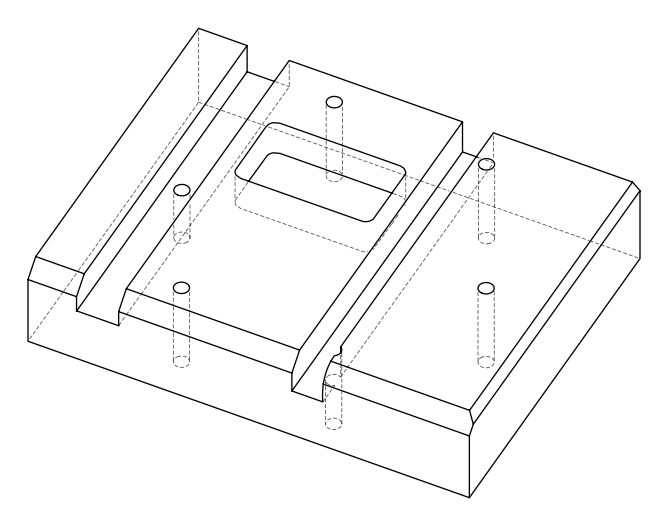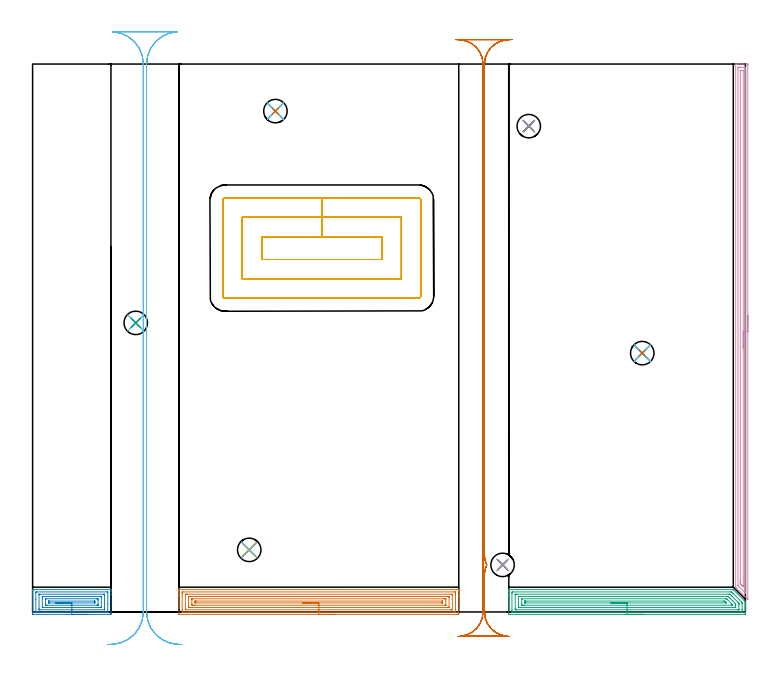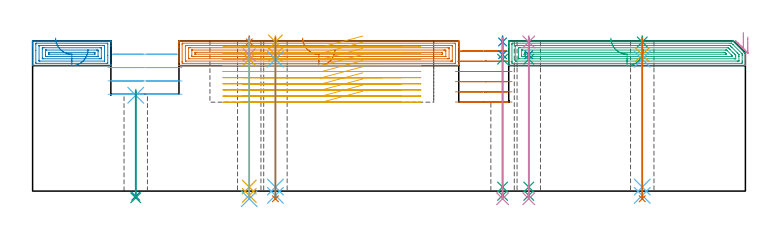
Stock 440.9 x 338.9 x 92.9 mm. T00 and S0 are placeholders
(PLAN: 30 operations, 21 tool changes, 66.1 min)
(1 AREA_MILL | FG_CHAMFER_SURFACE | UGT0205_001 | 8.55 min | 21961 mm3)
(2 AREA_MILL_1 | FG_CHAMFER_SURFACE_1 | UGT0205_001 | 2.57 min | 6525 mm3)
(3 AREA_MILL_2 | FG_CHAMFER_SURFACE_2 | UGT0205_001 | 7.18 min | 17988 mm3)
(4 AREA_MILL_3 | FG_CHAMFER_SURFACE_3 | UGT0205_001 | 8.07 min | 9168 mm3)
(5 MILL_RECTANGULAR_POCKET | POCKET_RECTANGULAR_STRAIGHT | NXT0201_012 | Follow Part, ap 4, ae 75% | 17.92 min | 406882 mm3)
(6 MILL_RECTANGULAR_SLOT | SLOT_RECTANGULAR | UGT0201_019 | Follow Part, ap 10, ae 75% | 6.81 min | 468140 mm3)
(7 MILL_RECTANGULAR_SLOT_1 | SLOT_RECTANGULAR_1 | UGT0201_018 | Follow Part, ap 7.5, ae 75% | 9.76 min | 394603 mm3)
(8 SPOT_DRILL | STEP1HOLE | NXT0321_9005460120000 | 0.03 min | 0 mm3)
(9 SPOT_DRILL_1 | STEP1HOLE_1 | NXT0321_9005460120000 | 0.03 min | 1 mm3)
(10 SPOT_DRILL_2 | STEP1HOLE_2 | NXT0321_9005460120000 | 0.03 min | 70 mm3)
(11 SPOT_DRILL_3 | STEP1HOLE_3 | NXT0321_9005460120000 | 0.03 min | 31 mm3)
(12 SPOT_DRILL_4 | STEP1HOLE_4 | NXT0321_9005460120000 | 0.04 min | 60 mm3)
(13 SPOT_DRILL_5 | STEP1HOLE_5 | NXT0321_9005460120000 | 0.03 min | 35 mm3)
(14 DRILL_BLIND_HOLE_INTO_CENTER | STEP1HOLE | NXT0301_028 | 0.04 min | 0 mm3)
(15 GUN_DRILL_THROUGH_HOLE | STEP1HOLE | UGT0307_001 | 0.45 min | 1082 mm3)
(16 SPADE_DRILL_TO_ENLARGE_THROUGH_HOLE | STEP1HOLE | UGT0306_005 | 0.4 min | 8651 mm3)
(17 DRILL_BLIND_HOLE_INTO_CENTER_1 | STEP1HOLE_1 | NXT0301_028 | 0.04 min | 308 mm3)
(18 GUN_DRILL_THROUGH_HOLE_1 | STEP1HOLE_1 | UGT0307_001 | 0.45 min | 1645 mm3)
(19 SPADE_DRILL_TO_ENLARGE_THROUGH_HOLE_1 | STEP1HOLE_1 | UGT0306_005 | 0.4 min | 13403 mm3)
(20 DRILL_BLIND_HOLE_INTO_CENTER_2 | STEP1HOLE_2 | NXT0301_028 | 0.04 min | 148 mm3)
(21 GUN_DRILL_THROUGH_HOLE_2 | STEP1HOLE_2 | UGT0307_001 | 0.45 min | 1673 mm3)
(22 SPADE_DRILL_TO_ENLARGE_THROUGH_HOLE_2 | STEP1HOLE_2 | UGT0306_005 | 0.4 min | 13491 mm3)
(23 DRILL_BLIND_HOLE_INTO_CENTER_3 | STEP1HOLE_3 | NXT0301_028 | 0.04 min | 145 mm3)
(24 GUN_DRILL_THROUGH_HOLE_3 | STEP1HOLE_3 | UGT0307_001 | 0.45 min | 1656 mm3)
(25 SPADE_DRILL_TO_ENLARGE_THROUGH_HOLE_3 | STEP1HOLE_3 | UGT0306_005 | 0.4 min | 13463 mm3)
(26 DRILL_THROUGH_HOLE_INTO_CENTER | STEP1HOLE_4 | NXT0301_065 | 0.27 min | 4056 mm3)
(27 DRILL_TO_ENLARGE_THROUGH_HOLE | STEP1HOLE_4 | NXT0301_106 | 0.27 min | 5788 mm3)
(28 DRILL_BLIND_HOLE_INTO_CENTER_4 | STEP1HOLE_5 | NXT0301_028 | 0.04 min | 252 mm3)
(29 GUN_DRILL_THROUGH_HOLE_4 | STEP1HOLE_5 | UGT0307_001 | 0.45 min | 1589 mm3)
(30 SPADE_DRILL_TO_ENLARGE_THROUGH_HOLE_4 | STEP1HOLE_5 | UGT0306_005 | 0.4 min | 13410 mm3)
(TOOL UGT0205_001 | Chamfer Mill 20 x 3 x 45 deg. | D20 FL50 Z2)
(TOOL NXT0201_012 | ENDMILL 16mm [2P460-1600-NA 1630] | D16 FL38 Z6)
(TOOL UGT0201_019 | End mill 40 mm | D40 FL63 Z6)
(TOOL UGT0201_018 | End mill 30 mm | D30 FL50 Z4)
(TOOL NXT0321_9005460120000 | NC Spot Drill, 142deg, 12mm, Carbide, Uncoated | D12 PA142 FL30 Z2)
(TOOL NXT0301_028 | Carbide Drill 5.7mm [860.1-0570-046A1-MM 2214] | D5.7 PA140 FL70 Z2)
(TOOL UGT0307_001 | Gun Drill 5 mm | D5 PA130 FL24 Z1)
(TOOL UGT0306_005 | Spade Drill 14.5mm | D14.5 PA132 FL10 Z2)
(TOOL NXT0301_065 | Carbide Drill 9.4mm [860.1-0940-075A1-MM 2214] | D9.4 PA140 FL98 Z2)
(TOOL NXT0301_106 | Carbide Drill 14.5mm [860.1-1450-073A1-MM 2214] | D14.5 PA140 FL83 Z2)
(OP 1 AREA_MILL)
G17 G21 G94 G90
T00 M6
G54
G17 G0 G90 X187.05 Y-1.5 S1061 M3
G43 Z102.9 H0
Z87.6
G94 G1 X187.012 Z86.728 F250.
X186.898 Z85.863
X186.709 Z85.012
X186.447 Z84.18
X186.113 Z83.374
X185.71 Z82.6
X185.242 Z81.864
X184.71 Z81.172
X184.121 Z80.529
X183.478 Z79.939
X182.786 Z79.408
X182.05 Z78.94
X181.276 Z78.537
X180.47 Z78.203
X179.638 Z77.941
X178.786 Z77.752
X177.922 Z77.638
X177.05 Z77.6
X91.083
X90.735 Y-1.496 Z77.602
X90.51 Y-1.491 Z77.605
X90.5 Y-1.262 Z77.835
Y9.703 Z88.797
Y10.316 Z89.414
Y10.591 Z89.688
Y12.367 Z91.462
Y12.916 Z92.015
Y13.255 Z92.354
Y13.464 Z92.563
X90.507 Y13.77 Z92.862
X90.51 Y13.797 Z92.888
X90.638 Y13.8 Z92.9
X263.462
X263.59 Y13.797 Z92.888
X263.593 Y13.77 Z92.862
X263.6 Y13.463 Z92.562
Y12.916 Z92.014
Y12.367 Z91.462
Y10.316 Z89.414
Y9.703 Z88.797
Y-0.648 Z78.449
X263.598 Y-0.955 Z78.142
X263.592 Y-1.491 Z77.605
X263.557 Y-1.494 Z77.603
X263.017 Y-1.5 Z77.6
X177.05
Y-0.086 Z79.014
X92.883 Y-0.085 Z79.015
X92.865
X92.51 Y-0.067 Z79.033
X92.502 Y0.295 Z79.395
X92.5 Y0.821 Z79.921
Y1.185 Z80.285
Y11.479 Z90.579
X92.502 Y11.841 Z90.941
X92.51 Y12.367 Z91.467
X92.847 Y12.385 Z91.485
X92.865
X261.217
X261.235
X261.59 Y12.367 Z91.467
X261.598 Y12.005 Z91.105
X261.6 Y11.479 Z90.579
Y11.115 Z90.215
Y0.821 Z79.921
X261.599 Y0.459 Z79.559
X261.59 Y-0.067 Z79.033
X261.253 Y-0.085 Z79.015
X261.235
X177.05 Y-0.086 Z79.014
Y1.328 Z80.428
X95.028 Y1.329 Z80.429
X94.646 Y1.332 Z80.432
X94.529 Y1.335 Z80.435
X94.51 Y1.564 Z80.664
X94.503 Y1.709 Z80.809
X94.5 Y1.855 Z80.955
X94.501 Y10.736 Z89.836
X94.507 Y10.882 Z89.982
X94.513 Y10.965 Z90.065
X94.552 Y10.968 Z90.068
X94.646 Y10.97 Z90.07
X95.155 Y10.971 Z90.071
X95.537 Y10.972 Z90.072
X259.072 Y10.971 Z90.071
X259.454 Y10.967 Z90.067
X259.571 Y10.965 Z90.065
X259.59 Y10.736 Z89.836
X259.597 Y10.591 Z89.691
X259.6 Y10.445 Z89.545
X259.599 Y1.564 Z80.664
X259.593 Y1.418 Z80.518
X259.587 Y1.335 Z80.435
X259.549 Y1.332 Z80.432
X259.454 Y1.33 Z80.43
X258.945 Y1.328 Z80.428
X258.563
X177.05
Y2.743 Z81.843
X97.173
X96.552 Y2.748 Z81.848
X96.522 Y2.749 Z81.849
X96.51 Y2.775 Z81.875
X96.506 Y2.865 Z81.965
X96.503 Y3.048 Z82.148
X96.5 Y3.414 Z82.514
X96.501 Y9.223 Z88.323
X96.503 Y9.427 Z88.527
X96.508 Y9.528 Z88.628
X96.51 Y9.548 Z88.648
X96.526 Y9.551 Z88.651
X96.577 Y9.554 Z88.654
X97.319 Y9.557 Z88.657
X97.465
X256.927
X257.548 Y9.552 Z88.652
X257.578 Y9.551 Z88.651
X257.59 Y9.525 Z88.625
X257.594 Y9.435 Z88.535
X257.597 Y9.252 Z88.352
X257.6 Y8.886 Z87.986
X257.599 Y3.077 Z82.177
X257.597 Y2.873 Z81.973
X257.592 Y2.772 Z81.872
X257.59 Y2.752 Z81.852
X257.574 Y2.749 Z81.849
X257.523 Y2.746 Z81.846
X256.781 Y2.743 Z81.843
X256.635
X177.05
Y4.157 Z83.257
X99.992
X99.317 Y4.158 Z83.258
X99.101 Y4.16 Z83.26
X98.884 Y4.164 Z83.264
X98.51 Y4.181 Z83.281
X98.507 Y4.374 Z83.474
X98.501 Y4.972 Z84.072
Y8.076 Z87.176
X98.502 Y8.113 Z87.213
X98.505 Y8.131 Z87.231
X98.508 Y8.135 Z87.235
X98.522 Y8.137 Z87.237
X98.666 Y8.141 Z87.241
X98.884 Y8.143 Z87.243
X99.101
X254.108
X254.783 Y8.142 Z87.242
X254.999 Y8.14 Z87.24
X255.216 Y8.136 Z87.236
X255.59 Y8.119 Z87.219
X255.593 Y7.926 Z87.026
X255.599 Y7.328 Z86.428
Y4.224 Z83.324
X255.598 Y4.187 Z83.287
X255.595 Y4.169 Z83.269
X255.592 Y4.165 Z83.265
X255.578 Y4.163 Z83.263
X255.434 Y4.159 Z83.259
X255.217 Y4.157 Z83.257
X254.999
X177.05
Y5.571 Z84.671
X100.882
X100.571 Y5.573 Z84.673
X100.527 Y5.576 Z84.676
X100.511 Y5.578 Z84.678
X100.509 Y5.585 Z84.685
X100.502 Y5.641 Z84.741
X100.5 Y6.15 Z85.25
Y6.531 Z85.631
X100.503 Y6.658 Z85.758
X100.507 Y6.704 Z85.804
X100.511 Y6.723 Z85.823
X100.521 Y6.724 Z85.824
X100.592 Y6.726 Z85.826
X100.882 Y6.728 Z85.828
X101.193 Y6.729 Z85.829
X253.218
X253.529 Y6.727 Z85.827
X253.573 Y6.724 Z85.824
X253.589 Y6.722 Z85.822
X253.591 Y6.714 Z85.814
X253.598 Y6.659 Z85.759
X253.6 Y6.15 Z85.25
Y5.769 Z84.869
X253.597 Y5.642 Z84.742
X253.593 Y5.596 Z84.696
X253.589 Y5.577 Z84.677
X253.579 Y5.576 Z84.676
X253.508 Y5.574 Z84.674
X253.218 Y5.572 Z84.672
X252.907 Y5.571 Z84.671
X177.05
X176.178 Z84.709
X175.314 Z84.823
X174.462 Z85.012
X173.63 Z85.274
X172.824 Z85.608
X172.05 Z86.011
X171.314 Z86.48
X170.622 Z87.011
X169.979 Z87.6
X169.39 Z88.243
X168.858 Z88.935
X168.39 Z89.671
X167.987 Z90.445
X167.653 Z91.251
X167.391 Z92.083
X167.202 Z92.935
X167.088 Z93.799
X167.05 Z94.671
G0 Z102.9
M5
M2
(OP 2 AREA_MILL_1)
G17 G21 G94 G90
T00 M6
G54
G17 G0 G90 X34.25 Y-1.5 S1061 M3
G43 Z102.9 H0
Z87.6
G94 G1 X34.212 Z86.728 F250.
X34.098 Z85.863
X33.909 Z85.012
X33.647 Z84.18
X33.313 Z83.374
X32.91 Z82.6
X32.442 Z81.864
X31.91 Z81.172
X31.321 Z80.529
X30.678 Z79.94
X29.986 Z79.408
X29.25 Z78.94
X28.476 Z78.537
X27.67 Z78.203
X26.838 Z77.941
X25.986 Z77.752
X25.122 Z77.638
X24.25 Z77.6
X0.604
X0.255 Y-1.496 Z77.602
X0.01 Y-1.492 Z77.606
X0. Y-1.242 Z77.855
Y10.591 Z89.685
Y11.165 Z90.262
Y11.479 Z90.575
Y12.054 Z91.15
Y12.367 Z91.462
Y12.994 Z92.093
Y13.416 Z92.515
X0.007 Y13.766 Z92.857
X0.01 Y13.797 Z92.888
X0.157 Y13.8 Z92.9
X48.343
X48.49 Y13.797 Z92.888
X48.493 Y13.766 Z92.857
X48.5 Y13.415 Z92.515
Y12.994 Z92.093
Y12.367 Z91.462
Y11.165 Z90.262
Y10.591 Z89.685
Y-0.668 Z78.429
X48.498 Y-0.955 Z78.142
X48.492 Y-1.492 Z77.606
X48.438 Y-1.494 Z77.603
X47.896 Y-1.5 Z77.6
X24.25
Y-0.086 Z79.014
X2.388 Y-0.085 Z79.015
X2.01 Y-0.067 Z79.033
X2.001 Y0.318 Z79.418
X2. Y7.869 Z86.969
X2.001 Y11.864 Z90.964
X2.01 Y12.367 Z91.467
X2.37 Y12.385 Z91.485
X2.388 Y12.386 Z91.486
X46.112 Y12.385 Z91.485
X46.49 Y12.367 Z91.467
X46.499 Y11.982 Z91.082
X46.5 Y4.721 Z83.821
X46.499 Y0.436 Z79.536
X46.49 Y-0.067 Z79.033
X46.13 Y-0.085 Z79.015
X46.112 Y-0.086 Z79.014
X24.25
Y1.328 Z80.428
X4.555 Y1.329 Z80.429
X4.173 Y1.332 Z80.432
X4.046 Y1.335 Z80.435
X4.01 Y1.337 Z80.437
X4.006 Y1.423 Z80.523
X4.002 Y1.537 Z80.637
X4.001 Y1.709 Z80.809
X4. Y1.881 Z80.981
X4.001 Y10.591 Z89.691
X4.002 Y10.761 Z89.861
X4.01 Y10.934 Z90.034
X4.015 Y10.966 Z90.066
X4.031 Y10.967 Z90.067
X4.077 Y10.97 Z90.07
X4.173 Y10.971 Z90.071
X43.945
X44.327 Y10.968 Z90.068
X44.454 Y10.965 Z90.065
X44.49 Y10.962 Z90.062
X44.494 Y10.877 Z89.977
X44.498 Y10.763 Z89.863
X44.499 Y10.591 Z89.691
X44.5 Y10.419 Z89.519
X44.499 Y1.709 Z80.809
X44.498 Y1.539 Z80.639
X44.49 Y1.366 Z80.466
X44.485 Y1.334 Z80.434
X44.47 Y1.333 Z80.433
X44.423 Y1.33 Z80.43
X44.327 Y1.329 Z80.429
X24.25 Y1.328 Z80.428
Y2.743 Z81.843
X6.703
X6.074 Y2.75 Z81.85
X6.01 Y2.756 Z81.856
X6.006 Y2.849 Z81.949
X6.002 Y3.047 Z82.147
X6. Y3.443 Z82.543
Y8.814 Z87.914
X6.002 Y9.237 Z88.337
X6.006 Y9.449 Z88.549
X6.01 Y9.548 Z88.648
X6.11 Y9.551 Z88.651
X6.85 Y9.557 Z88.657
X6.996
X41.797 Y9.556 Z88.656
X42.426 Y9.55 Z88.65
X42.49 Y9.544 Z88.644
X42.494 Y9.451 Z88.551
X42.498 Y9.253 Z88.353
X42.5 Y8.857 Z87.957
Y3.486 Z82.586
X42.498 Y3.063 Z82.163
X42.494 Y2.851 Z81.951
X42.49 Y2.752 Z81.852
X42.39 Y2.749 Z81.849
X41.65 Y2.743 Z81.843
X41.504
X24.25
Y4.157 Z83.257
X8.852
X8.634 Y4.158 Z83.258
X8.417 Y4.161 Z83.261
X8.01 Y4.17 Z83.27
X8.007 Y4.374 Z83.474
X8.001 Y5.005 Z84.105
Y7.926 Z87.026
X8.003 Y8.084 Z87.184
X8.006 Y8.123 Z87.223
X8.009 Y8.136 Z87.236
X8.054 Y8.138 Z87.238
X8.199 Y8.142 Z87.242
X8.417 Y8.143 Z87.243
X8.634
X39.648
X39.866 Y8.142 Z87.242
X40.083 Y8.139 Z87.239
X40.49 Y8.13 Z87.23
X40.493 Y7.926 Z87.026
X40.499 Y7.295 Z86.395
Y4.374 Z83.474
X40.497 Y4.216 Z83.316
X40.494 Y4.177 Z83.277
X40.491 Y4.164 Z83.264
X40.446 Y4.161 Z83.261
X40.301 Y4.158 Z83.258
X40.083 Y4.157 Z83.257
X39.866
X24.25
Y5.571 Z84.671
X10.419
X10.107 Y5.573 Z84.673
X10.043 Y5.575 Z84.675
X10.016 Y5.578 Z84.678
X10.01 Y5.589 Z84.689
X10.003 Y5.676 Z84.776
X10.001 Y6.15 Z85.25
X10.002 Y6.565 Z85.665
X10.008 Y6.705 Z85.805
X10.011 Y6.723 Z85.823
X10.021 Y6.725 Z85.825
X10.056 Y6.727 Z85.827
X10.128 Y6.728 Z85.828
X38.081
X38.393 Y6.727 Z85.827
X38.457 Y6.725 Z85.825
X38.484 Y6.722 Z85.822
X38.49 Y6.711 Z85.811
X38.497 Y6.624 Z85.724
X38.499 Y6.15 Z85.25
X38.498 Y5.735 Z84.835
X38.492 Y5.595 Z84.695
X38.489 Y5.577 Z84.677
X38.479 Y5.575 Z84.675
X38.444 Y5.573 Z84.673
X38.372 Y5.572 Z84.672
X24.25 Y5.571 Z84.671
X23.378 Z84.709
X22.514 Z84.823
X21.662 Z85.012
X20.83 Z85.274
X20.024 Z85.608
X19.25 Z86.011
X18.514 Z86.48
X17.822 Z87.011
X17.179 Z87.6
X16.59 Z88.243
X16.058 Z88.935
X15.59 Z89.671
X15.187 Z90.445
X14.853 Z91.251
X14.591 Z92.083
X14.402 Z92.935
X14.288 Z93.799
X14.25 Z94.671
G0 Z102.9
M5
M2
(OP 3 AREA_MILL_2)
G17 G21 G94 G90
T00 M6
G54
G17 G0 G90 X377.7 Y-1.5 S1061 M3
G43 Z102.9 H0
Z87.6
G94 G1 X377.662 Z86.728 F250.
X377.548 Z85.863
X377.359 Z85.012
X377.097 Z84.18
X376.763 Z83.374
X376.36 Z82.6
X375.892 Z81.864
X375.36 Z81.172
X374.771 Z80.529
X374.128 Z79.939
X373.436 Z79.408
X372.7 Z78.94
X371.926 Z78.537
X371.12 Z78.203
X370.288 Z77.941
X369.436 Z77.752
X368.572 Z77.638
X367.7 Z77.6
X295.085
X294.737 Y-1.496 Z77.602
X294.51 Y-1.491 Z77.606
X294.5 Y-1.26 Z77.837
Y9.703 Z88.797
Y10.313 Z89.41
Y10.591 Z89.688
Y12.367 Z91.462
Y12.923 Z92.022
Y13.255 Z92.354
Y13.459 Z92.558
X294.507 Y13.77 Z92.861
X294.51 Y13.797 Z92.888
X294.639 Y13.8 Z92.9
X433.187
X433.394 Y13.799 Z92.884
X433.464 Y13.737 Z92.834
X440.612 Y6.589 Z85.686
X440.754 Y6.446 Z85.543
X440.89 Y6.307 Z85.403
X440.9 Y6.159 Z85.259
Y5.262 Z84.361
Y4.93 Z84.029
Y4.374 Z83.469
Y4.096 Z83.193
Y3.486 Z82.582
Y3.208 Z82.305
Y2.597 Z81.692
Y-0.65 Z78.447
X440.898 Y-0.955 Z78.141
X440.892 Y-1.491 Z77.605
X440.855 Y-1.494 Z77.603
X440.315 Y-1.5 Z77.6
X367.7
Y-0.086 Z79.014
X296.885 Y-0.085 Z79.015
X296.867
X296.51 Y-0.067 Z79.033
X296.503 Y0.296 Z79.396
X296.501 Y0.821 Z79.921
X296.5 Y1.187 Z80.287
X296.501 Y11.479 Z90.579
X296.502 Y11.842 Z90.942
X296.51 Y12.367 Z91.467
X296.849 Y12.385 Z91.485
X296.867
X431.386 Y12.386 Z91.486
X432.28 Y12.383 Z91.483
X432.296 Y12.381 Z91.481
X432.371 Y12.367 Z91.467
X433.187 Y11.563 Z90.663
X433.271 Y11.479 Z90.579
X438.666 Y6.083 Z85.183
X438.795 Y5.948 Z85.048
X438.878 Y5.86 Z84.96
X438.89 Y5.829 Z84.929
X438.897 Y5.788 Z84.888
X438.899 Y5.262 Z84.362
X438.9 Y4.896 Z83.996
Y1.344 Z80.444
X438.899 Y0.821 Z79.921
X438.898 Y0.458 Z79.558
X438.89 Y-0.067 Z79.033
X438.551 Y-0.085 Z79.015
X438.533
X367.7 Y-0.086 Z79.014
Y1.328 Z80.428
X299.54 Y1.329 Z80.429
X299.029 Y1.33 Z80.43
X298.649 Y1.333 Z80.433
X298.531 Y1.335 Z80.435
X298.51 Y1.561 Z80.661
X298.504 Y1.709 Z80.809
X298.501 Y1.857 Z80.957
Y10.591 Z89.691
X298.502 Y10.737 Z89.837
X298.51 Y10.887 Z89.987
X298.515 Y10.965 Z90.065
X298.554 Y10.967 Z90.067
X298.649 Y10.969 Z90.069
X299.158 Y10.971 Z90.071
X299.54
X430.514
X431.025 Y10.97 Z90.07
X431.214 Y10.967 Z90.067
X431.305 Y10.965 Z90.065
X431.405 Y10.885 Z89.985
X431.706 Y10.591 Z89.691
X432.296 Y10.004 Z89.104
X432.598 Y9.703 Z88.803
X435.86 Y6.441 Z85.541
X436.15 Y6.15 Z85.25
X436.751 Y5.545 Z84.645
X436.885 Y5.403 Z84.503
X436.893 Y5.262 Z84.362
X436.898 Y5.116 Z84.216
X436.9 Y4.374 Z83.474
Y4.225 Z83.325
X436.898 Y1.563 Z80.663
X436.891 Y1.413 Z80.513
X436.885 Y1.335 Z80.435
X436.846 Y1.333 Z80.433
X436.751 Y1.331 Z80.431
X436.242 Y1.329 Z80.429
X435.86 Y1.328 Z80.428
X367.7
Y2.743 Z81.843
X301.176
X300.554 Y2.747 Z81.847
X300.52 Y2.749 Z81.849
X300.51 Y2.753 Z81.853
X300.507 Y2.772 Z81.872
X300.503 Y2.864 Z81.964
X300.501 Y3.048 Z82.148
X300.5 Y3.417 Z82.517
X300.501 Y9.224 Z88.324
X300.504 Y9.429 Z88.529
X300.508 Y9.53 Z88.63
X300.51 Y9.55 Z88.65
X300.528 Y9.552 Z88.652
X300.579 Y9.555 Z88.655
X301.322 Y9.557 Z88.657
X301.467
X429.769
X430.142 Y9.555 Z88.655
X430.234 Y9.553 Z88.653
X430.277 Y9.551 Z88.651
X430.332 Y9.508 Z88.608
X430.514 Y9.333 Z88.433
X431.036 Y8.814 Z87.914
X431.405 Y8.446 Z87.546
X433.187 Y6.664 Z85.764
X434.078 Y5.773 Z84.873
X434.587 Y5.262 Z84.362
X434.755 Y5.09 Z84.19
X434.885 Y4.954 Z84.054
X434.89 Y4.852 Z83.952
X434.899 Y4.443 Z83.543
X434.9 Y4.374 Z83.474
X434.899 Y3.048 Z82.148
X434.897 Y2.864 Z81.964
X434.893 Y2.772 Z81.872
X434.89 Y2.753 Z81.853
X434.88 Y2.749 Z81.849
X434.846 Y2.747 Z81.847
X434.224 Y2.743 Z81.843
X434.078
X367.7
Y4.157 Z83.257
X303.995
X303.32 Y4.158 Z83.258
X303.104 Y4.16 Z83.26
X302.887 Y4.164 Z83.264
X302.51 Y4.18 Z83.28
X302.507 Y4.374 Z83.474
X302.501 Y4.975 Z84.075
Y8.077 Z87.177
X302.502 Y8.114 Z87.214
X302.505 Y8.132 Z87.232
X302.508 Y8.136 Z87.236
X302.525 Y8.138 Z87.238
X302.669 Y8.141 Z87.241
X302.886 Y8.143 Z87.243
X303.104
X428.732
X428.95 Y8.142 Z87.242
X429.095 Y8.14 Z87.24
X429.21 Y8.136 Z87.236
X429.262 Y8.128 Z87.228
X429.284 Y8.108 Z87.208
X429.473 Y7.926 Z87.026
X429.623 Y7.778 Z86.878
X432.296 Y5.106 Z84.206
X432.66 Y4.738 Z83.838
X432.839 Y4.553 Z83.653
X432.882 Y4.508 Z83.608
X432.89 Y4.459 Z83.559
X432.895 Y4.374 Z83.474
X432.899 Y4.223 Z83.323
X432.898 Y4.186 Z83.286
X432.895 Y4.168 Z83.268
X432.892 Y4.164 Z83.264
X432.876 Y4.162 Z83.262
X432.732 Y4.159 Z83.259
X432.514 Y4.157 Z83.257
X432.296
X367.7
Y5.571 Z84.671
X304.886
X304.574 Y5.573 Z84.673
X304.528 Y5.576 Z84.676
X304.512 Y5.578 Z84.678
X304.509 Y5.586 Z84.686
X304.502 Y5.644 Z84.744
X304.501 Y6.15 Z85.25
Y6.534 Z85.634
X304.505 Y6.662 Z85.762
X304.509 Y6.708 Z85.808
X304.513 Y6.723 Z85.823
X304.524 Y6.724 Z85.824
X304.595 Y6.726 Z85.826
X304.886 Y6.728 Z85.828
X305.196 Y6.729 Z85.829
X427.261 Y6.728 Z85.828
X427.841 Y6.725 Z85.825
X428.159 Y6.722 Z85.822
X428.732 Y6.213 Z85.313
X428.793 Y6.15 Z85.25
X429.306 Y5.578 Z84.678
X428.732 Y5.574 Z84.674
X428.421 Y5.572 Z84.672
X367.7 Y5.571 Z84.671
X366.828 Z84.709
X365.964 Z84.823
X365.112 Z85.012
X364.28 Z85.274
X363.474 Z85.608
X362.7 Z86.011
X361.964 Z86.48
X361.272 Z87.011
X360.629 Z87.6
X360.04 Z88.243
X359.508 Z88.935
X359.04 Z89.671
X358.637 Z90.445
X358.303 Z91.251
X358.041 Z92.083
X357.852 Z92.935
X357.738 Z93.799
X357.7 Z94.671
G0 Z102.9
M5
M2
(OP 4 AREA_MILL_3)
G17 G21 G94 G90
T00 M6
G54
G17 G0 G90 X442.4 Y183.35 S1061 M3
G43 Z102.9 H0
Z95.4
G94 G1 Y183.312 Z94.528 F250.
Y183.198 Z93.664
Y183.009 Z92.812
Y182.747 Z91.98
Y182.413 Z91.174
Y182.01 Z90.4
Y181.542 Z89.664
Y181.01 Z88.972
Y180.421 Z88.329
Y179.778 Z87.74
Y179.086 Z87.208
Y178.35 Z86.74
Y177.576 Z86.337
Y176.77 Z86.003
Y175.938 Z85.741
Y175.086 Z85.552
Y174.222 Z85.438
Y173.35 Z85.4
Y7.894
X442.395 Y7.83 Z85.404
X442.392 Y7.819 Z85.405
X442.369 Y7.83 Z85.429
X441.789 Y8.411 Z86.011
X435.319 Y14.88 Z92.48
X435.038 Y15.162 Z92.759
X434.905 Y15.297 Z92.891
X434.9 Y15.577 Z92.9
Y338.721
X434.903 Y338.89 Z92.888
X434.97 Y338.9 Z92.821
X435.398 Z92.402
X435.701 Z92.099
X436.416 Z91.379
X437.667 Z90.13
X439.097 Z88.699
X441.778 Y338.899 Z86.019
X442.394 Y338.895 Z85.403
X442.396 Y338.892 Z85.402
X442.399 Y338.274 Z85.401
X442.4 Y173.35 Z85.4
X440.986 Z86.814
Y11.9
X440.984 Y11.798 Z86.816
X440.982 Y11.731 Z86.818
X440.979 Y11.689 Z86.821
X440.966 Y11.696 Z86.834
X440.884 Y11.772 Z86.916
X440.649 Y12.001 Z87.151
X436.416 Y16.235 Z91.384
X436.358 Y16.296 Z91.442
X436.331 Y16.329 Z91.469
X436.321 Y16.344 Z91.479
X436.319 Y16.37 Z91.481
X436.316 Y16.471 Z91.484
X436.315 Y16.572 Z91.485
Y336.587
X436.317 Y336.69 Z91.483
X436.321 Y336.884 Z91.479
X436.416 Y336.89 Z91.384
X436.898 Y336.898 Z90.902
X437.31 Y336.899 Z90.49
X437.79 Y336.9 Z90.01
X439.99 Z87.81
X440.471 Z87.329
X440.884 Y336.896 Z86.916
X440.943 Y336.894 Z86.857
X440.973 Y336.891 Z86.827
X440.979 Y336.791 Z86.821
X440.984 Y336.588 Z86.816
X440.985 Y336.486 Z86.815
X440.986 Y173.35 Z86.814
X439.572 Z88.228
X439.571 Y16.471 Z88.229
X439.57 Y15.998 Z88.23
X439.565 Y15.577 Z88.235
X439.564 Y15.547 Z88.236
X439.527 Y15.577 Z88.273
X439.097 Y16.003 Z88.703
X438.629 Y16.471 Z89.171
X438.203 Y16.899 Z89.597
X437.741 Y17.365 Z90.059
X437.734 Y17.834 Z90.066
X437.73 Y18.259 Z90.07
X437.729 Y18.733 Z90.071
X437.728 Y19.153 Z90.072
X437.729 Y334.279 Z90.071
X437.731 Y334.699 Z90.069
X437.733 Y334.817 Z90.067
X437.735 Y334.873 Z90.065
X437.747 Y334.89 Z90.053
X437.801 Y334.893 Z89.999
X438.003 Y334.899 Z89.797
X439.298 Z88.502
X439.432 Y334.897 Z88.368
X439.539 Y334.892 Z88.261
X439.566 Y334.889 Z88.234
X439.568 Y334.883 Z88.232
X439.569 Y334.857 Z88.231
X439.571 Y334.699 Z88.229
X439.572 Y173.35 Z88.228
Y172.478 Z88.267
Y171.614 Z88.38
Y170.762 Z88.569
Y169.93 Z88.832
Y169.124 Z89.165
Y168.35 Z89.568
Y167.614 Z90.037
Y166.922 Z90.568
Y166.279 Z91.157
Y165.69 Z91.801
Y165.158 Z92.493
Y164.69 Z93.228
Y164.287 Z94.002
Y163.953 Z94.808
Y163.691 Z95.64
Y163.502 Z96.492
Y163.388 Z97.357
Y163.35 Z98.228
G0 Z102.9
M5
M2
(OP 5 MILL_RECTANGULAR_POCKET)
G17 G21 G94 G90
T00 M6
G54
G17 G0 G90 X204.241 Y232.1 S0 M3
G43 Z102.9 H1
Z95.9
G94 G1 X178.9 Z89.11 F250.
X141.7 F500.
Y218.
X216.1
Y232.1
X178.9
Y244.1
X129.7
Y206.
X228.1
Y244.1
X178.9
Y256.1
X119.1
G3 X117.7 Y254.7 R1.4
G1 Y195.4
G3 X119.1 Y194. R1.4
G1 X238.7
G3 X240.1 Y195.4 R1.4
G1 Y254.7
G3 X238.7 Y256.1 R1.4
G1 X178.9
X177.9
G0 X204.241 Y232.1 Z92.11
G1 X178.9 Z85.32 F250.
X141.7 F500.
Y218.
X216.1
Y232.1
X178.9
Y244.1
X129.7
Y206.
X228.1
Y244.1
X178.9
Y256.1
X119.1
G3 X117.7 Y254.7 R1.4
G1 Y195.4
G3 X119.1 Y194. R1.4
G1 X238.7
G3 X240.1 Y195.4 R1.4
G1 Y254.7
G3 X238.7 Y256.1 R1.4
G1 X178.9
X177.9
G0 X204.241 Y232.1 Z88.32
G1 X178.9 Z81.53 F250.
X141.7 F500.
Y218.
X216.1
Y232.1
X178.9
Y244.1
X129.7
Y206.
X228.1
Y244.1
X178.9
Y256.1
X119.1
G3 X117.7 Y254.7 R1.4
G1 Y195.4
G3 X119.1 Y194. R1.4
G1 X238.7
G3 X240.1 Y195.4 R1.4
G1 Y254.7
G3 X238.7 Y256.1 R1.4
G1 X178.9
X177.9
G0 X204.241 Y232.1 Z84.53
G1 X178.9 Z77.74 F250.
X141.7 F500.
Y218.
X216.1
Y232.1
X178.9
Y244.1
X129.7
Y206.
X228.1
Y244.1
X178.9
Y256.1
X119.1
G3 X117.7 Y254.7 R1.4
G1 Y195.4
G3 X119.1 Y194. R1.4
G1 X238.7
G3 X240.1 Y195.4 R1.4
G1 Y254.7
G3 X238.7 Y256.1 R1.4
G1 X178.9
X177.9
G0 X204.241 Y232.1 Z80.74
G1 X178.9 Z73.95 F250.
X141.7 F500.
Y218.
X216.1
Y232.1
X178.9
Y244.1
X129.7
Y206.
X228.1
Y244.1
X178.9
Y256.1
X119.1
G3 X117.7 Y254.7 R1.4
G1 Y195.4
G3 X119.1 Y194. R1.4
G1 X238.7
G3 X240.1 Y195.4 R1.4
G1 Y254.7
G3 X238.7 Y256.1 R1.4
G1 X178.9
X177.9
G0 X204.241 Y232.1 Z76.95
G1 X178.9 Z70.16 F250.
X141.7 F500.
Y218.
X216.1
Y232.1
X178.9
Y244.1
X129.7
Y206.
X228.1
Y244.1
X178.9
Y256.1
X119.1
G3 X117.7 Y254.7 R1.4
G1 Y195.4
G3 X119.1 Y194. R1.4
G1 X238.7
G3 X240.1 Y195.4 R1.4
G1 Y254.7
G3 X238.7 Y256.1 R1.4
G1 X178.9
X177.9
G0 X204.241 Y232.1 Z73.16
G1 X178.9 Z66.37 F250.
X141.7 F500.
Y218.
X216.1
Y232.1
X178.9
Y244.1
X129.7
Y206.
X228.1
Y244.1
X178.9
Y256.1
X119.1
G3 X117.7 Y254.7 R1.4
G1 Y195.4
G3 X119.1 Y194. R1.4
G1 X238.7
G3 X240.1 Y195.4 R1.4
G1 Y254.7
G3 X238.7 Y256.1 R1.4
G1 X178.9
X177.9
G0 X204.241 Y232.1 Z69.37
G1 X178.9 Z62.58 F250.
X141.7 F500.
Y218.
X216.1
Y232.1
X178.9
Y244.1
X129.7
Y206.
X228.1
Y244.1
X178.9
Y256.1
X119.1
G3 X117.7 Y254.7 R1.4
G1 Y195.4
G3 X119.1 Y194. R1.4
G1 X238.7
G3 X240.1 Y195.4 R1.4
G1 Y254.7
G3 X238.7 Y256.1 R1.4
G1 X178.9
X177.9
G0 X204.241 Y232.1 Z65.58
G1 X178.9 Z58.79 F250.
X141.7 F500.
Y218.
X216.1
Y232.1
X178.9
Y244.1
X129.7
Y206.
X228.1
Y244.1
X178.9
Y256.1
X119.1
G3 X117.7 Y254.7 R1.4
G1 Y195.4
G3 X119.1 Y194. R1.4
G1 X238.7
G3 X240.1 Y195.4 R1.4
G1 Y254.7
G3 X238.7 Y256.1 R1.4
G1 X178.9
X177.9
G0 X204.241 Y232.1 Z61.79
G1 X178.9 Z55. F250.
X141.7 F500.
Y218.
X216.1
Y232.1
X178.9
Y244.1
X129.7
Y206.
X228.1
Y244.1
X178.9
Y256.1
X119.1
G3 X117.7 Y254.7 R1.4
G1 Y195.4
G3 X119.1 Y194. R1.4
G1 X238.7
G3 X240.1 Y195.4 R1.4
G1 Y254.7
G3 X238.7 Y256.1 R1.4
G1 X178.9
X177.9
G0 Z102.9
M5
M2
(OP 6 MILL_RECTANGULAR_SLOT)
G17 G21 G94 G90
T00 M6
G54
G17 G0 G90 X89.141 Y-20.178 S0 M3
G43 Z102.9 H0
Z84.65
G94 G1 X86.211 Y-19.535 F250.
G2 X70.5 Y0. R20. F500.
G1 Y338.9
G2 X89.405 Y358.87 R20.
G1 Y358.9
X49.595
Y358.87
G2 X68.5 Y338.9 R20.
G1 Y0.
G2 X52.778 Y-19.537 R20.
G1 X49.847 Y-20.179 F250.
G0 X92.4 Y-20.134 Z76.4
G1 X89.405 Y-19.97
G2 X70.5 Y0. R20. F500.
G1 Y338.9
G2 X89.405 Y358.87 R20.
G1 Y358.9
X49.595
Y358.87
G2 X68.5 Y338.9 R20.
G1 Y0.
G2 X49.595 Y-19.97 R20.
G1 X46.6 Y-20.134 F250.
G0 X92.4 Z68.15
G1 X89.405 Y-19.97
G2 X70.5 Y0. R20. F500.
G1 Y338.9
G2 X89.405 Y358.87 R20.
G1 Y358.9
X49.595
Y358.87
G2 X68.5 Y338.9 R20.
G1 Y0.
G2 X49.595 Y-19.97 R20.
G1 X46.6 Y-20.134 F250.
G0 X92.4 Z59.9
G1 X89.405 Y-19.97
G2 X70.5 Y0. R20. F500.
G1 Y338.9
G2 X89.405 Y358.87 R20.
G1 Y358.9
X49.595
Y358.87
G2 X68.5 Y338.9 R20.
G1 Y0.
G2 X49.595 Y-19.97 R20.
G1 X46.6 Y-20.134 F250.
G0 Z102.9
M5
M2
(OP 7 MILL_RECTANGULAR_SLOT_1)
G17 G21 G94 G90
T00 M6
G54
G17 G0 G90 X292.299 Y-15.138 S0 M3
G43 Z102.9 H0
Z86.6
G94 G1 X289.472 Y-14.132 F250.
G2 X279.5 Y0. R15. F500.
G1 Y22.809
G2 X280.883 Y29.1 R15.
X279.5 Y35.391 R15.
G1 Y338.9
G2 X293.552 Y353.87 R15.
G1 Y353.9
X264.548
Y353.87
G2 X278.6 Y338.9 R15.
G1 Y0.
G2 X268.619 Y-14.136 R15.
G1 X265.791 Y-15.139 F250.
G0 X295.365 Y-15.273 Z80.3
G1 X292.395 Y-14.852
G2 X279.5 Y0. R15. F500.
G1 Y22.809
G2 X280.883 Y29.1 R15.
X279.5 Y35.391 R15.
G1 Y338.9
G2 X293.552 Y353.87 R15.
G1 Y353.9
X264.548
Y353.87
G2 X278.6 Y338.9 R15.
G1 Y0.
G2 X265.705 Y-14.852 R15.
G1 X262.735 Y-15.273 F250.
G0 Z102.9
X261.554 Y354.06
Z74.
G1 X264.548 Y353.87
G2 X278.6 Y338.9 R15. F500.
G1 Y0.
G2 X264.548 Y-14.97 R15.
G1 Y-15.
X293.552
Y-14.97
G2 X279.5 Y0. R15.
G1 Y22.809
G2 X280.883 Y29.1 R15.
X279.5 Y35.391 R15.
G1 Y338.9
G2 X293.552 Y353.87 R15.
G1 X296.546 Y354.06 F250.
G0 X261.554 Z67.7
G1 X264.548 Y353.87
G2 X278.6 Y338.9 R15. F500.
G1 Y0.
G2 X264.548 Y-14.97 R15.
G1 Y-15.
X293.552
Y-14.97
G2 X279.5 Y0. R15.
G1 Y22.809
G2 X280.883 Y29.1 R15.
X279.5 Y35.391 R15.
G1 Y338.9
G2 X293.552 Y353.87 R15.
G1 X296.546 Y354.06 F250.
G0 X261.554 Z61.4
G1 X264.548 Y353.87
G2 X278.6 Y338.9 R15. F500.
G1 Y0.
G2 X264.548 Y-14.97 R15.
G1 Y-15.
X293.552
Y-14.97
G2 X279.5 Y0. R15.
G1 Y22.809
G2 X280.883 Y29.1 R15.
X279.5 Y35.391 R15.
G1 Y338.9
G2 X293.552 Y353.87 R15.
G1 X296.546 Y354.06 F250.
G0 X261.554 Z55.1
G1 X264.548 Y353.87
G2 X278.6 Y338.9 R15. F500.
G1 Y0.
G2 X264.548 Y-14.97 R15.
G1 Y-15.
X293.552
Y-14.97
G2 X279.5 Y0. R15.
G1 Y22.809
G2 X280.883 Y29.1 R15.
X279.5 Y35.391 R15.
G1 Y338.9
G2 X293.552 Y353.87 R15.
G1 X296.546 Y354.06 F250.
G0 Z102.9
M5
M2
(OP 8 SPOT_DRILL)
G17 G21 G94 G90
T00 M6
G54
G17 G0 G90 X290.7 Y29.1 S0 M3
G43 Z102.9 H0
G94 G81 G98 Z92.267 F250. R95.9
G80
M5
M2
(OP 9 SPOT_DRILL_1)
G17 G21 G94 G90
T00 M6
G54
G17 G0 G90 X377.1 Y160.1 S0 M3
G43 Z102.9 H0
G94 G81 G98 Z92.267 F250. R95.9
G80
M5
M2
(OP 10 SPOT_DRILL_2)
G17 G21 G94 G90
T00 M6
G54
G17 G0 G90 X306.9 Y300.5 S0 M3
G43 Z102.9 H0
G94 G81 G98 Z92.267 F250. R95.9
G80
M5
M2
(OP 11 SPOT_DRILL_3)
G17 G21 G94 G90
T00 M6
G54
G17 G0 G90 X150.2 Y309.8 S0 M3
G43 Z102.9 H0
G94 G81 G98 Z92.267 F250. R95.9
G80
M5
M2
(OP 12 SPOT_DRILL_4)
G17 G21 G94 G90
T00 M6
G54
G17 G0 G90 X63.8 Y178.8 S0 M3
G43 Z102.9 H0
G94 G81 G98 Z59.267 F250. R62.9
G80
M5
M2
(OP 13 SPOT_DRILL_5)
G17 G21 G94 G90
T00 M6
G54
G17 G0 G90 X134. Y38.4 S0 M3
G43 Z102.9 H0
G94 G81 G98 Z92.267 F250. R95.9
G80
M5
M2
(OP 14 DRILL_BLIND_HOLE_INTO_CENTER)
G17 G21 G94 G90
T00 M6
G54
G17 G0 G90 X290.7 Y29.1 S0 M3
G43 Z102.9 H1
G94 G81 G98 Z84.35 F250. R94.9
G80
M5
M2
(OP 15 GUN_DRILL_THROUGH_HOLE)
G17 G21 G94 G90
T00 M6
G54
G17 G0 G90 X290.7 Y29.1 M8
G43 Z102.9 H0
Z92.977
S716 M3
G94 G1 Z81.594 F125. M26
G4 X.084
Z2.5 F250.
G4 X.084
Z-2.666 F125.
G4 X.084
M5
M9
G0 Z92.977
Z102.9
M2
(OP 16 SPADE_DRILL_TO_ENLARGE_THROUGH_HOLE)
G17 G21 G94 G90
T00 M6
G54
G17 G0 G90 X290.7 Y29.1 S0 M3
G43 Z102.9 H0
G94 G73 G98 Z-4.728 F250. Q13.947 R94.9
G80
M5
M2
(OP 17 DRILL_BLIND_HOLE_INTO_CENTER_1)
G17 G21 G94 G90
T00 M6
G54
G17 G0 G90 X377.1 Y160.1 S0 M3
G43 Z102.9 H1
G94 G81 G98 Z84.35 F250. R94.9
G80
M5
M2
(OP 18 GUN_DRILL_THROUGH_HOLE_1)
G17 G21 G94 G90
T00 M6
G54
G17 G0 G90 X377.1 Y160.1 M8
G43 Z102.9 H0
Z92.977
S716 M3
G94 G1 Z81.594 F125. M26
G4 X.084
Z2.5 F250.
G4 X.084
Z-2.666 F125.
G4 X.084
M5
M9
G0 Z92.977
Z102.9
M2
(OP 19 SPADE_DRILL_TO_ENLARGE_THROUGH_HOLE_1)
G17 G21 G94 G90
T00 M6
G54
G17 G0 G90 X377.1 Y160.1 S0 M3
G43 Z102.9 H0
G94 G73 G98 Z-4.728 F250. Q13.947 R94.9
G80
M5
M2
(OP 20 DRILL_BLIND_HOLE_INTO_CENTER_2)
G17 G21 G94 G90
T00 M6
G54
G17 G0 G90 X306.9 Y300.5 S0 M3
G43 Z102.9 H1
G94 G81 G98 Z84.35 F250. R94.9
G80
M5
M2
(OP 21 GUN_DRILL_THROUGH_HOLE_2)
G17 G21 G94 G90
T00 M6
G54
G17 G0 G90 X306.9 Y300.5 M8
G43 Z102.9 H0
Z92.977
S716 M3
G94 G1 Z81.594 F125. M26
G4 X.084
Z2.5 F250.
G4 X.084
Z-2.666 F125.
G4 X.084
M5
M9
G0 Z92.977
Z102.9
M2
(OP 22 SPADE_DRILL_TO_ENLARGE_THROUGH_HOLE_2)
G17 G21 G94 G90
T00 M6
G54
G17 G0 G90 X306.9 Y300.5 S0 M3
G43 Z102.9 H0
G94 G73 G98 Z-4.728 F250. Q13.947 R94.9
G80
M5
M2
(OP 23 DRILL_BLIND_HOLE_INTO_CENTER_3)
G17 G21 G94 G90
T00 M6
G54
G17 G0 G90 X150.2 Y309.8 S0 M3
G43 Z102.9 H1
G94 G81 G98 Z84.35 F250. R94.9
G80
M5
M2
(OP 24 GUN_DRILL_THROUGH_HOLE_3)
G17 G21 G94 G90
T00 M6
G54
G17 G0 G90 X150.2 Y309.8 M8
G43 Z102.9 H0
Z92.977
S716 M3
G94 G1 Z81.594 F125. M26
G4 X.084
Z2.5 F250.
G4 X.084
Z-2.666 F125.
G4 X.084
M5
M9
G0 Z92.977
Z102.9
M2
(OP 25 SPADE_DRILL_TO_ENLARGE_THROUGH_HOLE_3)
G17 G21 G94 G90
T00 M6
G54
G17 G0 G90 X150.2 Y309.8 S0 M3
G43 Z102.9 H0
G94 G73 G98 Z-4.728 F250. Q13.947 R94.9
G80
M5
M2
(OP 26 DRILL_THROUGH_HOLE_INTO_CENTER)
G17 G21 G94 G90
T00 M6
G54
G17 G0 G90 X63.8 Y178.8 S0 M3
G43 Z102.9 H1
G94 G73 G98 Z-3.211 F250. Q9.016 R61.9
G80
M5
M2
(OP 27 DRILL_TO_ENLARGE_THROUGH_HOLE)
G17 G21 G94 G90
T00 M6
G54
G17 G0 G90 X63.8 Y178.8 S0 M3
G43 Z102.9 H1
G94 G73 G98 Z-4.139 F250. Q12.808 R61.9
G80
M5
M2
(OP 28 DRILL_BLIND_HOLE_INTO_CENTER_4)
G17 G21 G94 G90
T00 M6
G54
G17 G0 G90 X134. Y38.4 S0 M3
G43 Z102.9 H1
G94 G81 G98 Z84.35 F250. R94.9
G80
M5
M2
(OP 29 GUN_DRILL_THROUGH_HOLE_4)
G17 G21 G94 G90
T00 M6
G54
G17 G0 G90 X134. Y38.4 M8
G43 Z102.9 H0
Z92.977
S716 M3
G94 G1 Z81.594 F125. M26
G4 X.084
Z2.5 F250.
G4 X.084
Z-2.666 F125.
G4 X.084
M5
M9
G0 Z92.977
Z102.9
M2
(OP 30 SPADE_DRILL_TO_ENLARGE_THROUGH_HOLE_4)
G17 G21 G94 G90
T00 M6
G54
G17 G0 G90 X134. Y38.4 S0 M3
G43 Z102.9 H0
G94 G73 G98 Z-4.728 F250. Q13.947 R94.9
G80
M5
M2
